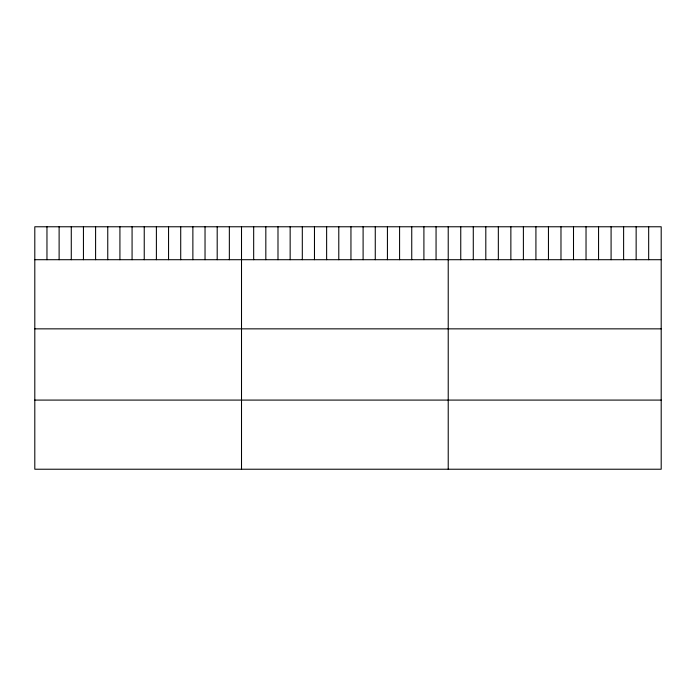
<?xml version="1.0" encoding="UTF-8"?>
<svg xmlns="http://www.w3.org/2000/svg" width="696" height="696" viewBox="0 0 696 696"><rect width="100%" height="100%" fill="white"/><g stroke="black" fill="none" stroke-linecap="round" stroke-linejoin="round"><path stroke-width="1.04" d="M661.2 259.704L661.2 469.226L34.8 469.226L34.8 226.774L661.2 226.774L661.2 259.704L34.8 259.704M34.8 328.851L661.2 328.851M34.8 400.087L661.2 400.087M648.672 226.774L648.672 259.704M636.144 226.774L636.144 259.704M623.616 226.774L623.616 259.704M611.088 226.774L611.088 259.704M598.56 226.774L598.56 259.704M586.032 226.774L586.032 259.704M573.504 226.774L573.504 259.704M560.976 226.774L560.976 259.704M548.448 226.774L548.448 259.704M535.92 226.774L535.92 259.704M523.392 226.774L523.392 259.704M510.864 226.774L510.864 259.704M498.336 226.774L498.336 259.704M485.808 226.774L485.808 259.704M473.28 226.774L473.28 259.704M460.752 226.774L460.752 259.704M448.224 226.774L448.224 469.226M436.061 226.774L436.061 259.704M423.907 226.774L423.907 259.704M411.745 226.774L411.745 259.704M399.582 226.774L399.582 259.704M387.428 226.774L387.428 259.704M375.266 226.774L375.266 259.704M363.103 226.774L363.103 259.704M350.949 226.774L350.949 259.704M338.787 226.774L338.787 259.704M326.633 226.774L326.633 259.704M314.47 226.774L314.47 259.704M302.308 226.774L302.308 259.704M290.154 226.774L290.154 259.704M277.991 226.774L277.991 259.704M265.829 226.774L265.829 259.704M253.675 226.774L253.675 259.704M241.512 226.774L241.512 469.226M229.349 226.774L229.349 259.704M217.196 226.774L217.196 259.704M205.033 226.774L205.033 259.704M192.87 226.774L192.87 259.704M180.716 226.774L180.716 259.704M168.554 226.774L168.554 259.704M156.391 226.774L156.391 259.704M144.237 226.774L144.237 259.704M132.075 226.774L132.075 259.704M119.921 226.774L119.921 259.704M107.758 226.774L107.758 259.704M95.596 226.774L95.596 259.704M83.442 226.774L83.442 259.704M71.279 226.774L71.279 259.704M59.117 226.774L59.117 259.704M46.963 226.774L46.963 259.704"/></g></svg>
